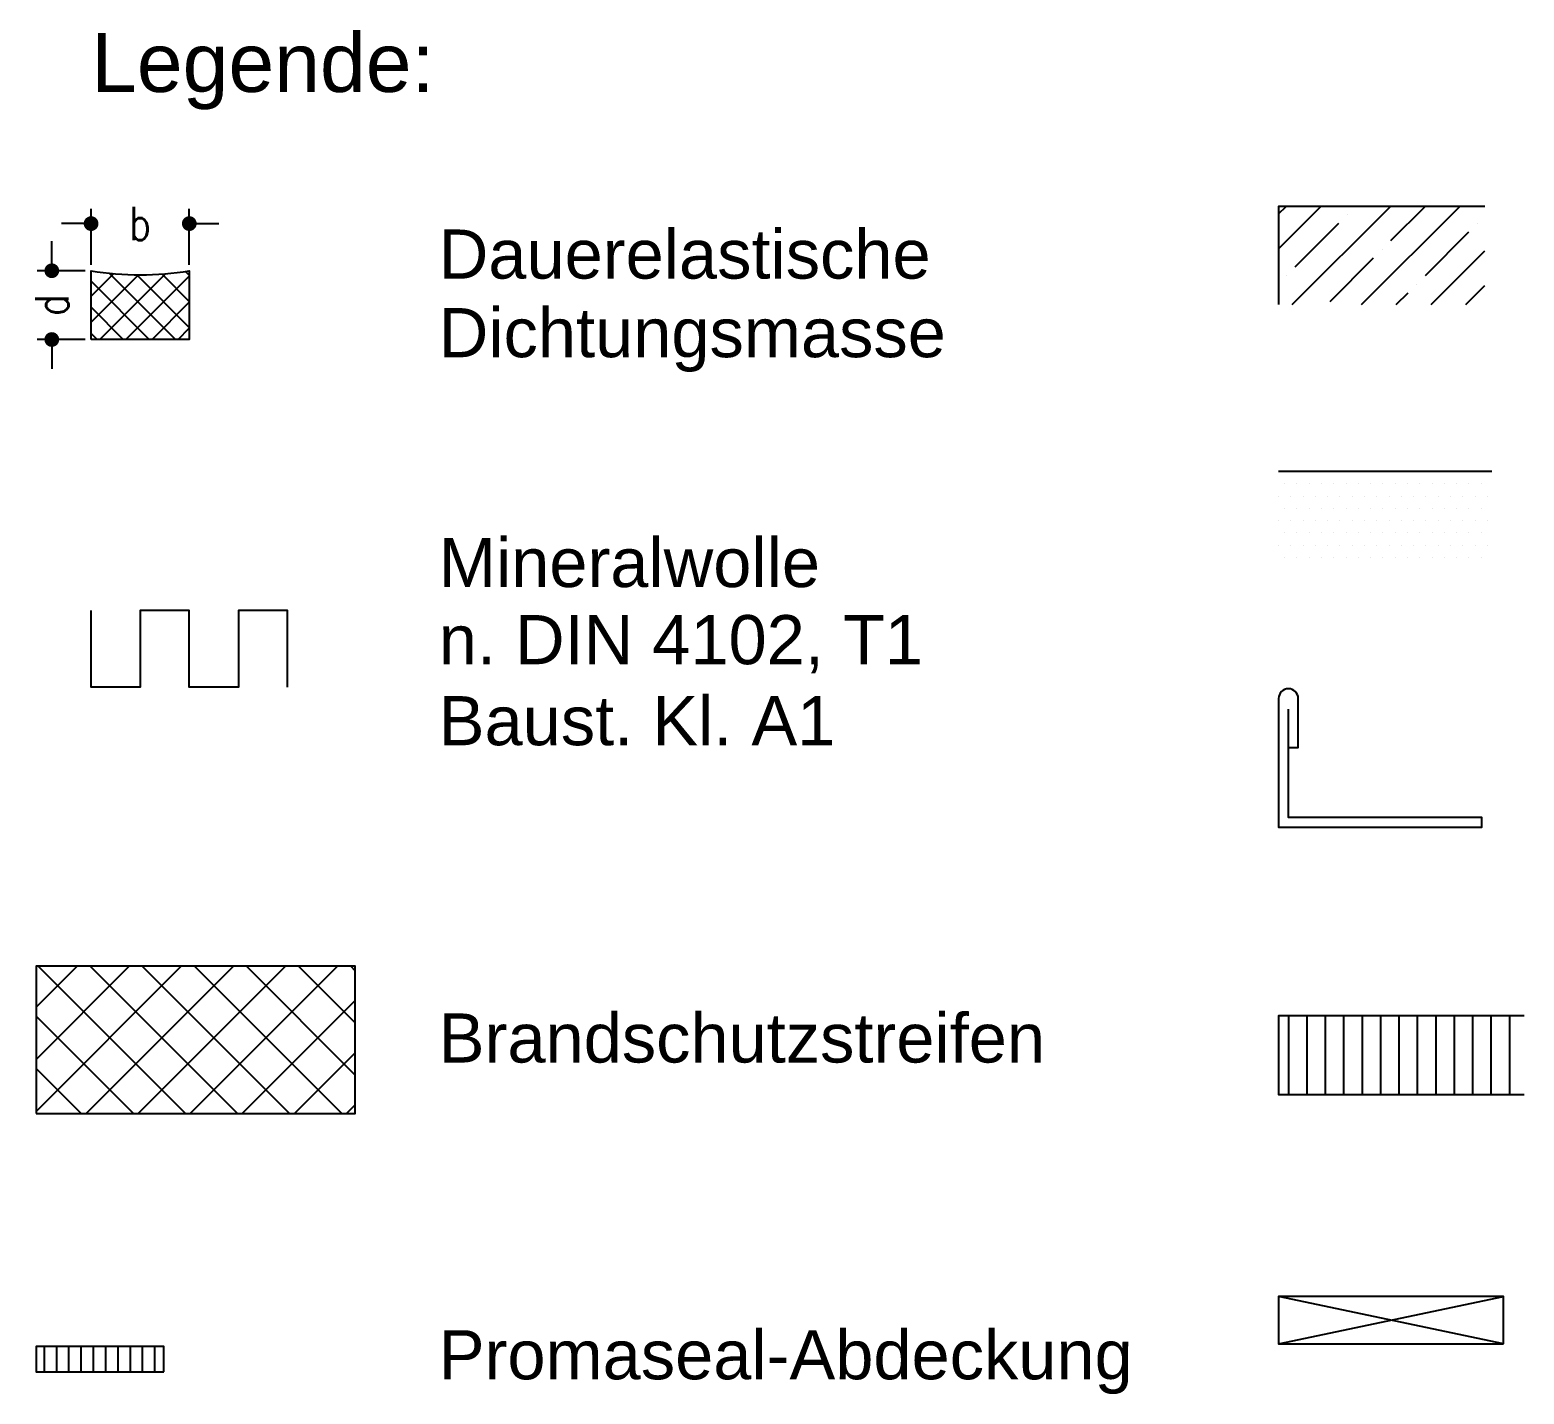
# Model space of a CAD drawing. Extents: x 14 to 197, y 22 to 250.
# Drawn here: x 13.7 to 89.8, y 21.8 to 91.3 of the extents above; entities that cross this region are included whole.
import ezdxf

# ---------------------------------------------------------------- set-up
doc = ezdxf.new("R2010")
doc.units = 0
doc.header["$LTSCALE"] = 6
doc.linetypes.add('AUSGEZOGEN', pattern=[0])
doc.layers.get('0').update_dxf_attribs({"color": 4, "linetype": 'CONTINUOUS'})
doc.layers.get('Defpoints').update_dxf_attribs({"linetype": 'CONTINUOUS'})
for name, color, linetype in [('01TXT', 7, 'CONTINUOUS'), ('CONST35', 7, 'CONTINUOUS'), ('DICHT_PAR', 3, 'CONTINUOUS'), ('LLMASSE', 7, 'AUSGEZOGEN')]:
    doc.layers.add(name, color=color, linetype=linetype)
doc.styles.add('SIM80S00', font='simplex.shx', dxfattribs={"width": 0.8})
doc.styles.add('SWISS', font='swiss.ttf')
doc.styles.add('SWISSL', font='swissl.ttf')
doc.dimstyles.new('BEM_DOC_2', dxfattribs={"dimscale": 0.5, "dimtxt": 3.4, "dimasz": 1.5, "dimexe": 1.5, "dimexo": 0.6, "dimgap": 1.5, "dimtad": 0, "dimlfac": 2, "dimdsep": 46, "dimtxsty": 'SIM80S00', "dimblk": 'PUNKT', "dimcen": 0, "dimclrd": 3, "dimclre": 3, "dimclrt": 3, "dimadec": 0, "dimazin": 0, "dimtfac": 0.6999999999999998, "dimtofl": 0, "dimtmove": 2, "dimatfit": 3, "dimldrblk": 'PUNKT', "dimfxl": 1, "dimtolj": 1, "dimarcsym": 0})

# ---------------------------------------------------------------- blocks, each defined once
blk = doc.blocks.new('B-LL199021')
at = {"layer": 'DICHT_PAR'}
blk.add_lwpolyline([(0, 0), (32.5, 0), (32.5, 15), (0, 15)], close=True, dxfattribs=at)
blk = doc.blocks.new('*X21')
for p, q in [((34.7, 207.0572779142209), (42.09272208577902, 214.45)), ((34.7, 209.7089283436705), (39.44107165632947, 214.45)), ((34.7, 212.3605787731201), (36.78942122687992, 214.45)), ((42.30514036825802, 206.95), (34.80514036825803, 214.45)), ((37.24437251522859, 206.95), (44.74437251522858, 214.45)), ((44.95679079770757, 206.95), (37.45679079770758, 214.45)), ((39.89602294467814, 206.95), (47.39602294467813, 214.45)), ((47.60844122715712, 206.95), (40.10844122715714, 214.45)), ((42.5476733741277, 206.95), (50.04767337412768, 214.45)), ((50.26009165660668, 206.95), (42.76009165660669, 214.45)), ((50.95000000000001, 208.9117420860562), (45.41174208605624, 214.45)), ((50.94999999999999, 211.5633925155058), (48.0633925155058, 214.45)), ((50.94999999999997, 214.2150429449553), (50.71504294495535, 214.45)), ((45.19932380357725, 206.95), (50.94999999999998, 212.7006761964227)), ((39.65348993880846, 206.95), (34.7, 211.9034899388084)), ((47.8509742330268, 206.95), (50.95000000000001, 210.0490257669732)), ((37.00183950935891, 206.95), (34.7, 209.2518395093589)), ((50.50262466247636, 206.95), (50.95000000000001, 207.3973753375236))]:
    blk.add_line(p, q)
blk = doc.blocks.new('*X22')
for p, q in [((74.375, 67.59999999999998), (74.375, 68.89999999999996)), ((75, 67.59999999999998), (75, 68.89999999999996)), ((75.625, 67.59999999999998), (75.625, 68.89999999999996)), ((76.25, 67.59999999999998), (76.25, 68.89999999999996)), ((76.875, 67.59999999999998), (76.875, 68.89999999999996)), ((77.5, 67.59999999999998), (77.5, 68.89999999999996)), ((78.125, 67.59999999999998), (78.125, 68.89999999999996)), ((78.75, 67.59999999999998), (78.75, 68.89999999999996)), ((79.375, 67.59999999999998), (79.375, 68.89999999999996)), ((80, 67.59999999999998), (80, 68.89999999999996))]:
    blk.add_line(p, q)
blk = doc.blocks.new('B-LL199035')
at = {"layer": 'DICHT_PAR'}
blk.add_lwpolyline([(0, 2.599999999999971), (0, 0), (13, 0), (13, 2.599999999999971)], close=True, dxfattribs=at)
blk = doc.blocks.new('PUNKT')
at = {"color": 0, "linetype": 'CONTINUOUS'}
blk.add_line((-0.5, 0), (-1, 0), dxfattribs=at)
at = {"color": 0, "linetype": 'CONTINUOUS', "const_width": 0.5}
blk.add_lwpolyline([(-0.25, 0, 1), (0.25, 0, 1)], format="xyb", close=True, dxfattribs=at)
blk = doc.blocks.new('*D35')
at = {"layer": 'Defpoints', "color": 0, "transparency": 16777216}
for p in [(21.79999999999995, 81.39999999999998), (16.79999999999995, 79), (21.79999999999995, 79)]:
    blk.add_point(p, dxfattribs=at)
at = {"layer": 'LLMASSE', "color": 3, "lineweight": -2, "transparency": 16777216}
for p, q in [((16.04999999999995, 81.39999999999998), (15.29999999999995, 81.39999999999998)), ((16.79999999999995, 79.3), (16.79999999999995, 82.14999999999998)), ((21.79999999999995, 79.3), (21.79999999999995, 82.14999999999998)), ((22.54999999999995, 81.39999999999998), (23.29999999999995, 81.39999999999998))]:
    blk.add_line(p, q, dxfattribs=at)
at = {"layer": 'LLMASSE', "color": 3, "lineweight": -2, "transparency": 16777216, "xscale": 0.75, "yscale": 0.75, "zscale": 0.75}
blk.add_blockref('PUNKT', (16.79999999999995, 81.39999999999998), dxfattribs=at)
at = {"layer": 'LLMASSE', "color": 3, "lineweight": -2, "transparency": 16777216, "xscale": 0.75, "yscale": 0.75, "zscale": 0.75, "rotation": 180}
blk.add_blockref('PUNKT', (21.79999999999995, 81.39999999999998), dxfattribs=at)
at = {"layer": 'LLMASSE', "color": 3, "transparency": 16777216, "insert": (19.29999999999995, 81.39999999999998), "char_height": 1.7, "attachment_point": 5, "style": 'SIM80S00'}
blk.add_mtext('\\A1;b', dxfattribs=at)
blk = doc.blocks.new('*D36')
at = {"layer": 'Defpoints', "color": 0, "transparency": 16777216}
for p in [(16.79999999999995, 79), (14.79999999999995, 75.5), (16.79999999999995, 75.5)]:
    blk.add_point(p, dxfattribs=at)
at = {"layer": 'LLMASSE', "color": 3, "lineweight": -2, "transparency": 16777216}
for p, q in [((14.79999999999996, 79.75), (14.79999999999996, 80.5)), ((16.49999999999995, 79), (14.04999999999996, 79)), ((16.49999999999995, 75.5), (14.04999999999995, 75.5)), ((14.79999999999995, 74.75), (14.79999999999995, 74))]:
    blk.add_line(p, q, dxfattribs=at)
at = {"layer": 'LLMASSE', "color": 3, "lineweight": -2, "transparency": 16777216, "xscale": 0.75, "yscale": 0.75, "zscale": 0.75}
for p, rotation in [((14.79999999999996, 79), 270), ((14.79999999999995, 75.5), 90)]:
    blk.add_blockref('PUNKT', p, dxfattribs=dict(at, rotation=rotation))
at = {"layer": 'LLMASSE', "color": 3, "transparency": 16777216, "insert": (14.79999999999994, 77.25), "char_height": 1.7, "attachment_point": 5, "rotation": 90, "style": 'SIM80S00'}
blk.add_mtext('\\A1;d', dxfattribs=at)
blk = doc.blocks.new('*X23')
for p, q in [((51.26468280607801, 109.6009922539682), (51.66369055210987, 110)), ((51.53720960864646, 107.2218686270871), (54.31534098155942, 110)), ((51.6175660474001, 104.6505746363912), (56.96699141100896, 110)), ((58.19999999999997, 103.5506761964228), (51.75067619642269, 110)), ((58.19999999999997, 106.2023266258723), (54.40232662587225, 110)), ((58.19999999999997, 108.8539770553219), (57.0539770553218, 110)), ((51.45200664524088, 101.8333648047824), (58.19999999999997, 108.5813581595415)), ((58.19999999999997, 100.8990257669732), (51.50745407103863, 107.5915716959345)), ((52.2702922699081, 100), (58.19999999999997, 105.9297077300919)), ((56.44737533752356, 100), (51.61910953655631, 104.8282658009673)), ((53.79572490807401, 100), (51.49767752916882, 102.2980473789052)), ((54.92194269935765, 100), (58.19999999999997, 103.2780573006424)), ((57.5735931288072, 100), (58.19999999999996, 100.6264068711928))]:
    blk.add_line(p, q)
blk = doc.blocks.new('*X17')
for p, q in [((147.4000000000001, 153.75), (151.4000000000001, 153.75)), ((147.4000000000001, 152.8125), (151.4000000000001, 152.8125)), ((147.4000000000001, 151.875), (151.4000000000001, 151.875)), ((147.4000000000001, 150.9375), (151.4000000000001, 150.9375)), ((147.4000000000001, 150), (151.4000000000001, 150)), ((147.4000000000001, 149.0625), (151.4000000000001, 149.0625)), ((147.4000000000001, 148.125), (151.4000000000001, 148.125)), ((147.4000000000001, 147.1875), (151.4000000000001, 147.1875)), ((147.4000000000001, 146.25), (151.4000000000001, 146.25)), ((147.4000000000001, 145.3125), (151.4000000000001, 145.3125)), ((147.4000000000001, 144.375), (151.4000000000001, 144.375)), ((147.4000000000001, 143.4375), (151.4000000000001, 143.4375)), ((147.4000000000001, 142.5), (151.4000000000001, 142.5))]:
    blk.add_line(p, q)
blk = doc.blocks.new('*X19')
for p, q in [((13.97999999999999, 91.76174593052022), (16.71944558373776, 94.50119151425798)), ((13.97999999999999, 93.52951288645295), (14.95167862780503, 94.50119151425798)), ((15.46796083548937, 91.4819398160096), (17.67766952669733, 93.69164850721756)), ((18.11961126493892, 94.13359024545916), (18.11961126493892, 94.13359024545916)), ((13.97999999999999, 88.22621202458748), (18.98, 93.22621202458748)), ((17.23572778845574, 89.71417286304323), (18.98, 91.4584450745875)), ((13.97999999999999, 89.99397898052021), (14.58407735900618, 90.59805633952641)), ((15.02601909724778, 91.039998077768), (15.02601909724778, 91.039998077768)), ((13.97999999999999, 84.69067811865474), (18.98, 89.69067811865474)), ((16.79378605021414, 89.27223112480164), (16.79378605021414, 89.27223112480164)), ((14.14213562076459, 86.62058069535207), (16.35184431197255, 88.83028938656004)), ((18.56155300318051, 87.50446417183527), (18.56155300318051, 87.50446417183527)), ((15.90990257373095, 84.8528137423857), (18.11961126493891, 87.06252243359367)), ((16.82485578727797, 83.99999999999999), (18.98, 86.155144212722)), ((15.46796083548936, 84.41087200414411), (15.46796083548936, 84.41087200414411)), ((18.59262273727797, 83.99999999999999), (18.97999999999999, 84.387377262722))]:
    blk.add_line(p, q)
blk = doc.blocks.new('*X20')
for p, q in [((80.3125, 194.375), (80.3125, 194.375)), ((80.9375, 194.375), (80.9375, 194.375)), ((81.5625, 194.375), (81.5625, 194.375)), ((82.1875, 194.375), (82.1875, 194.375)), ((82.8125, 194.375), (82.8125, 194.375)), ((83.4375, 194.375), (83.4375, 194.375)), ((84.0625, 194.375), (84.0625, 194.375)), ((84.6875, 194.375), (84.6875, 194.375)), ((85.3125, 194.375), (85.3125, 194.375)), ((85.9375, 194.375), (85.9375, 194.375)), ((86.5625, 194.375), (86.5625, 194.375)), ((87.1875, 194.375), (87.1875, 194.375)), ((87.8125, 194.375), (87.8125, 194.375)), ((88.4375, 194.375), (88.4375, 194.375)), ((89.0625, 194.375), (89.0625, 194.375)), ((89.6875, 194.375), (89.6875, 194.375)), ((90.3125, 194.375), (90.3125, 194.375)), ((80, 193.75), (80, 193.75)), ((80.625, 193.75), (80.625, 193.75)), ((81.25, 193.75), (81.25, 193.75)), ((81.875, 193.75), (81.875, 193.75)), ((82.5, 193.75), (82.5, 193.75)), ((83.125, 193.75), (83.125, 193.75)), ((83.75, 193.75), (83.75, 193.75)), ((84.375, 193.75), (84.375, 193.75)), ((85, 193.75), (85, 193.75)), ((85.625, 193.75), (85.625, 193.75)), ((86.25, 193.75), (86.25, 193.75)), ((86.875, 193.75), (86.875, 193.75)), ((87.5, 193.75), (87.5, 193.75)), ((88.125, 193.75), (88.125, 193.75)), ((88.75, 193.75), (88.75, 193.75)), ((89.375, 193.75), (89.375, 193.75)), ((90, 193.75), (90, 193.75)), ((90.625, 193.75), (90.625, 193.75)), ((80, 192.5), (80, 192.5)), ((80.3125, 193.125), (80.3125, 193.125)), ((80.625, 192.5), (80.625, 192.5)), ((80.9375, 193.125), (80.9375, 193.125)), ((81.25, 192.5), (81.25, 192.5)), ((81.5625, 193.125), (81.5625, 193.125)), ((81.875, 192.5), (81.875, 192.5)), ((82.1875, 193.125), (82.1875, 193.125)), ((82.5, 192.5), (82.5, 192.5)), ((82.8125, 193.125), (82.8125, 193.125)), ((83.125, 192.5), (83.125, 192.5)), ((83.4375, 193.125), (83.4375, 193.125)), ((83.75, 192.5), (83.75, 192.5)), ((84.0625, 193.125), (84.0625, 193.125)), ((84.375, 192.5), (84.375, 192.5)), ((84.6875, 193.125), (84.6875, 193.125)), ((85, 192.5), (85, 192.5)), ((85.3125, 193.125), (85.3125, 193.125)), ((85.625, 192.5), (85.625, 192.5)), ((85.9375, 193.125), (85.9375, 193.125)), ((86.25, 192.5), (86.25, 192.5)), ((86.5625, 193.125), (86.5625, 193.125)), ((86.875, 192.5), (86.875, 192.5)), ((87.1875, 193.125), (87.1875, 193.125)), ((87.5, 192.5), (87.5, 192.5)), ((87.8125, 193.125), (87.8125, 193.125)), ((88.125, 192.5), (88.125, 192.5)), ((88.4375, 193.125), (88.4375, 193.125)), ((88.75, 192.5), (88.75, 192.5)), ((89.0625, 193.125), (89.0625, 193.125)), ((89.375, 192.5), (89.375, 192.5)), ((89.6875, 193.125), (89.6875, 193.125)), ((90, 192.5), (90, 192.5)), ((90.3125, 193.125), (90.3125, 193.125)), ((90.625, 192.5), (90.625, 192.5)), ((80.3125, 191.875), (80.3125, 191.875)), ((80.9375, 191.875), (80.9375, 191.875)), ((81.5625, 191.875), (81.5625, 191.875)), ((82.1875, 191.875), (82.1875, 191.875)), ((82.8125, 191.875), (82.8125, 191.875)), ((83.4375, 191.875), (83.4375, 191.875)), ((84.0625, 191.875), (84.0625, 191.875)), ((84.6875, 191.875), (84.6875, 191.875)), ((85.3125, 191.875), (85.3125, 191.875)), ((85.9375, 191.875), (85.9375, 191.875)), ((86.5625, 191.875), (86.5625, 191.875)), ((87.1875, 191.875), (87.1875, 191.875)), ((87.8125, 191.875), (87.8125, 191.875)), ((88.4375, 191.875), (88.4375, 191.875)), ((89.0625, 191.875), (89.0625, 191.875)), ((89.6875, 191.875), (89.6875, 191.875)), ((90.3125, 191.875), (90.3125, 191.875)), ((80, 191.25), (80, 191.25)), ((80.625, 191.25), (80.625, 191.25)), ((81.25, 191.25), (81.25, 191.25)), ((81.875, 191.25), (81.875, 191.25)), ((82.5, 191.25), (82.5, 191.25)), ((83.125, 191.25), (83.125, 191.25)), ((83.75, 191.25), (83.75, 191.25)), ((84.375, 191.25), (84.375, 191.25)), ((85, 191.25), (85, 191.25)), ((85.625, 191.25), (85.625, 191.25)), ((86.25, 191.25), (86.25, 191.25)), ((86.875, 191.25), (86.875, 191.25)), ((87.5, 191.25), (87.5, 191.25)), ((88.125, 191.25), (88.125, 191.25)), ((88.75, 191.25), (88.75, 191.25)), ((89.375, 191.25), (89.375, 191.25)), ((90, 191.25), (90, 191.25)), ((90.625, 191.25), (90.625, 191.25)), ((80.3125, 190.625), (80.3125, 190.625)), ((80.9375, 190.625), (80.9375, 190.625)), ((81.5625, 190.625), (81.5625, 190.625)), ((82.1875, 190.625), (82.1875, 190.625)), ((82.8125, 190.625), (82.8125, 190.625)), ((83.4375, 190.625), (83.4375, 190.625)), ((84.0625, 190.625), (84.0625, 190.625)), ((84.6875, 190.625), (84.6875, 190.625)), ((85.3125, 190.625), (85.3125, 190.625)), ((85.9375, 190.625), (85.9375, 190.625)), ((86.5625, 190.625), (86.5625, 190.625)), ((87.1875, 190.625), (87.1875, 190.625)), ((87.8125, 190.625), (87.8125, 190.625)), ((88.4375, 190.625), (88.4375, 190.625)), ((89.0625, 190.625), (89.0625, 190.625)), ((89.6875, 190.625), (89.6875, 190.625)), ((90.3125, 190.625), (90.3125, 190.625))]:
    blk.add_line(p, q)

msp = doc.modelspace()

# ---------------------------------------------------------------- linework, layer by layer
at = {"layer": 'CONST35'}
for points in [[(87.75119151425793, 82.27757672047107), (77.25, 82.27757672047107), (77.25, 77.27757672047107)], [(88.10000000000014, 68.77757672047096), (77.25, 68.77757672047096)], [(26.79999999999995, 57.79999999999995), (26.79999999999995, 61.70000000000005), (24.29999999999995, 61.70000000000005), (24.29999999999995, 57.79999999999995), (21.79999999999995, 57.79999999999995), (21.79999999999995, 61.70000000000005), (19.29999999999995, 61.70000000000005), (19.29999999999995, 57.79999999999995), (16.79999999999995, 57.79999999999995), (16.79999999999995, 61.70477002673192)], [(77.75, 54.72757672047101), (78.25, 54.72757672047101), (78.25, 57.27757672047096)], [(89.75, 41.07757672047103), (77.25, 41.07757672047103), (77.25, 37.07757672047103), (89.75, 37.07757672047103)]]:
    msp.add_lwpolyline(points, dxfattribs=at)
msp.add_lwpolyline([(16.79999999999995, 75.5), (16.79999999999995, 79, 0.08392021690038394), (21.79999999999995, 79), (21.79999999999995, 75.5)], format="xyb", close=True, dxfattribs=at)
msp.add_lwpolyline([(78.25, 57.22757672047101, 0.9999999999999859), (77.25, 57.22757672047101), (77.25, 50.67757672047105), (87.60000000000014, 50.67757672047105), (87.60000000000014, 51.17757672047105), (77.75, 51.17757672047105), (77.75, 56.67757672047105)], format="xyb", dxfattribs=at)
at = {"layer": 'CONST35', "linetype": 'Continuous'}
msp.add_lwpolyline([(88.69880208579116, 24.3775767204711), (88.69880208579116, 26.79757672047106), (77.25, 26.79757672047106), (77.25, 24.3775767204711)], close=True, dxfattribs=at)
for points in [[(77.25, 24.3775767204711), (88.69880208579116, 26.79757672047106)], [(88.69880208579116, 24.3775767204711), (77.25, 26.79757672047106)]]:
    msp.add_lwpolyline(points, dxfattribs=at)

# ---------------------------------------------------------------- block references
at = {"xscale": 0.5, "yscale": 0.5, "zscale": 0.5}
msp.add_blockref('B-LL199021', (14, 36.10000000000002), dxfattribs=at)
at = {"xscale": 0.5, "yscale": 0.5, "zscale": 0.5, "rotation": 180}
msp.add_blockref('B-LL199035', (20.5, 24.25515344094208), dxfattribs=at)
at = {"layer": 'CONST35', "xscale": -1, "rotation": 270}
msp.add_blockref('*X19', (-6.75, 63.29757672047106), dxfattribs=at)
at = {"layer": 'CONST35', "xscale": 0.5, "yscale": 0.5, "zscale": 0.5, "rotation": 270}
msp.add_blockref('*X23', (-33.20000000000005, 104.6), dxfattribs=at)
at = {"layer": 'CONST35'}
for name, p in [('*X20', (-2.75, -126.2224232795289)), ('*X21', (-20.70000000000005, -170.85)), ('*X22', (-59.94999999999982, -44.64484655905778))]:
    msp.add_blockref(name, p, dxfattribs=at)
at = {"layer": 'CONST35', "rotation": 270}
msp.add_blockref('*X17', (-64.75, 188.4775767204711), dxfattribs=at)

# ---------------------------------------------------------------- texts
at = {"layer": '01TXT', "color": 40, "style": 'SWISS'}
msp.add_text('Legende:', height=3, dxfattribs=at).set_placement((16.79999999999995, 88.10000000000002))
at = {"layer": '01TXT', "color": 1, "style": 'SWISSL'}
for s, p in [('Dauerelastische', (34.5, 78.60000000000002)), ('Dichtungsmasse', (34.5, 74.60000000000002)), ('Mineralwolle', (34.5, 62.89999999999998)), ('n. DIN 4102, T1', (34.5, 58.97500000000002)), ('Baust. Kl. A1', (34.5, 54.85000000000002)), ('Brandschutzstreifen', (34.5, 38.69999999999993)), ('Promaseal-Abdeckung', (34.5, 22.57757672047103))]:
    msp.add_text(s, height=2.5, dxfattribs=at).set_placement(p)

# ---------------------------------------------------------------- dimensions: what is measured, and where the dimension line sits
at = {"layer": 'LLMASSE', "color": 3}
dim = msp.add_linear_dim(base=(21.79999999999995, 81.39999999999998), p1=(16.79999999999995, 79), p2=(21.79999999999995, 79), text='b', dimstyle='BEM_DOC_2', override={"dimtix": 1}, dxfattribs=at)
dim.commit()
dim.dimension.update_dxf_attribs({"geometry": '*D35', "text_midpoint": (19.29999999999995, 81.39999999999998)})
dim = msp.add_linear_dim(base=(14.79999999999995, 75.5), p1=(16.79999999999995, 79), p2=(16.79999999999995, 75.5), angle=90, text='d', dimstyle='BEM_DOC_2', override={"dimtix": 1}, dxfattribs=at)
dim.commit()
dim.dimension.update_dxf_attribs({"geometry": '*D36', "text_midpoint": (14.79999999999994, 77.25)})

doc.saveas('drawing.dxf')
